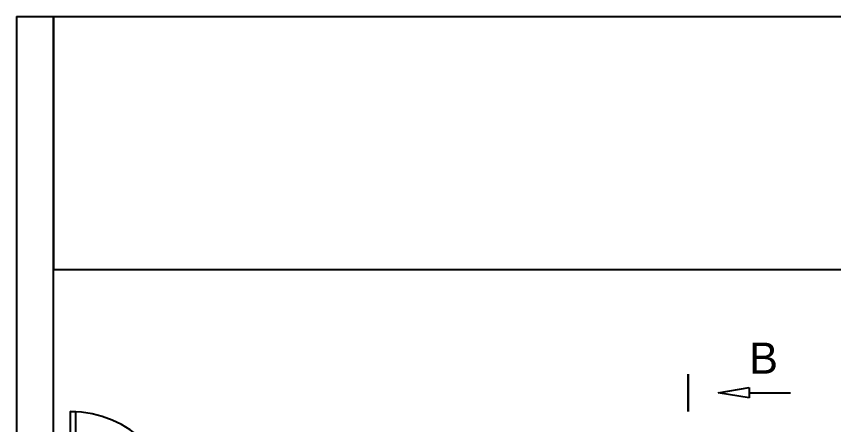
# Model space of a CAD drawing. Header units: millimetres. Extents: x 2164 to 32180, y 1376 to 2800.
# Drawn here: x 2173.12 to 2179.69, y 1403.34 to 1406.62 of the extents above; entities that cross this region are included whole.
import ezdxf

# ---------------------------------------------------------------- set-up
doc = ezdxf.new("R2010")
doc.units = ezdxf.units.MM
doc.linetypes.add('ACAD_ISO04W100', pattern=[30, 24, -3, 0, -3])
doc.linetypes.add('CONTINUA', pattern=[0])
for name, color, linetype in [('1º piso muebles', 7, 'Continuous'), ('1º piso paredes', 73, 'Continuous'), ('Cotas', 7, 'Continuous'), ('Zonas_Fabrica', 10, 'Continuous')]:
    doc.layers.add(name, color=color, linetype=linetype)
doc.layers.add('Linea de corte', color=7, linetype='ACAD_ISO04W100', lineweight=25)
doc.styles.get("Standard").update_dxf_attribs({"font": 'arial.ttf'})

msp = doc.modelspace()

# ---------------------------------------------------------------- hatches: boundary and pattern name
at = {"layer": 'Cotas'}
h = msp.add_hatch(dxfattribs=at)
h.set_pattern_fill('ANGLE', color=256)
h.set_pattern_definition([(0, (0.416, 17.312), (0, 6.985), [5.08, -1.905]), (90, (0.416, 17.312), (-6.985, 4e-16), [5.08, -1.905])])
h.paths.add_polyline_path([(2179.0118, 1403.5551), (2179.0118, 1403.6384), (2178.7618, 1403.5967)])

# ---------------------------------------------------------------- linework, layer by layer
msp.add_line((2173.117, 1406.6219), (2210.217, 1406.6219))
at = {"layer": '1º piso muebles'}
msp.add_lwpolyline([(2173.5534, 1402.5872), (2173.5534, 1403.4446), (2173.5939, 1403.4446), (2173.5939, 1402.5872)], close=True, dxfattribs=at)
msp.add_arc((2173.5534, 1402.5872), 0.8574, 0, 90, dxfattribs=at)
at = {"layer": '1º piso paredes'}
for p, q in [((2173.117, 1406.6219), (2173.117, 1387.4193)), ((2173.417, 1402.5872), (2173.417, 1406.6219))]:
    msp.add_line(p, q, dxfattribs=at)
at = {"layer": 'Cotas'}
for p, q in [((2178.7618, 1403.5967), (2179.0118, 1403.6384)), ((2179.0118, 1403.6384), (2179.0118, 1403.5551)), ((2179.0118, 1403.5551), (2178.7618, 1403.5967)), ((2179.0118, 1403.5967), (2179.3454, 1403.5967))]:
    msp.add_line(p, q, dxfattribs=at)
at = {"layer": 'Linea de corte', "linetype": 'CONTINUA', "lineweight": 30}
msp.add_line((2178.5218, 1403.4467), (2178.5218, 1403.7467), dxfattribs=at)
at = {"layer": 'Zonas_Fabrica'}
for p, q in [((2173.417, 1406.6219), (2173.417, 1404.5872)), ((2173.417, 1404.5872), (2183.8692, 1404.5872))]:
    msp.add_line(p, q, dxfattribs=at)

# ---------------------------------------------------------------- texts
at = {"layer": 'Cotas', "insert": (2179.0118, 1404), "char_height": 0.25, "width": 7.460698725481052e-14, "attachment_point": 1}
msp.add_mtext('B', dxfattribs=at)

doc.saveas('drawing.dxf')
